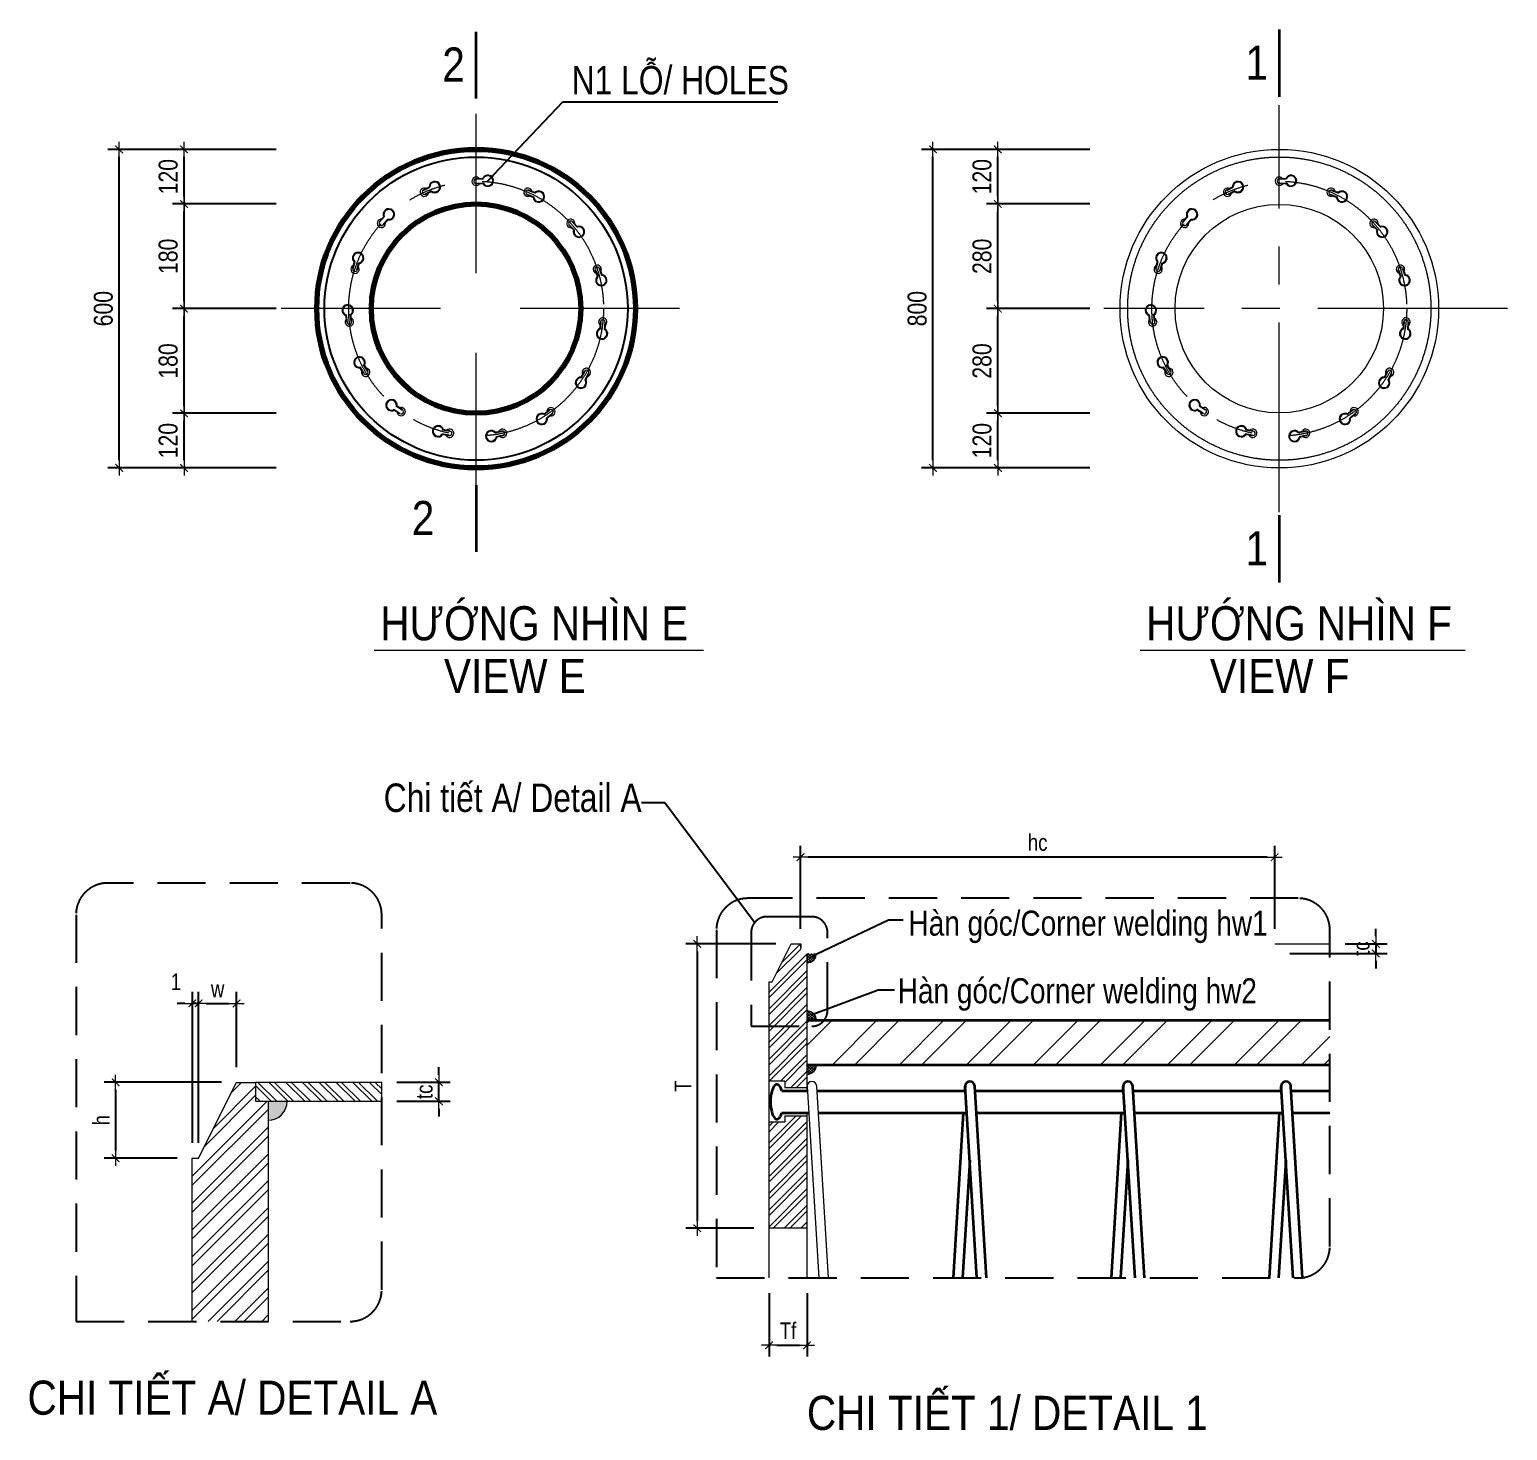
# Model space of a CAD drawing. Header units: millimetres. Extents: x -2123450 to -961021, y -260876 to 649159.
# Drawn here: x -1452965 to -1433479, y 139995 to 158466 of the extents above; entities that cross this region are included whole.
import ezdxf
from ezdxf.enums import TextEntityAlignment as Align

# ---------------------------------------------------------------- set-up
doc = ezdxf.new("R2010")
doc.units = ezdxf.units.MM
doc.header["$LTSCALE"] = 1000
doc.header["$MEASUREMENT"] = 0
doc.header["$PDMODE"] = 66
for name, pattern in [('CENTER2', [1.125, 0.75, -0.125, 0.125, -0.125]), ('CENTERX2', [4, 2.5, -0.5, 0.5, -0.5]), ('HIDDEN', [0.375, 0.25, -0.125]), ('HIDDEN2', [4.7625, 3.175, -1.5875])]:
    doc.linetypes.add(name, pattern=pattern)
doc.layers.get('0').update_dxf_attribs({"linetype": 'CONTINUOUS'})
doc.layers.get('DEFPOINTS').update_dxf_attribs({"linetype": 'CONTINUOUS'})
for name, color, linetype, lineweight in [('4.DIM-F', 1, 'CONTINUOUS', 15), ('NDC_S_AXIS', 5, 'CENTER2', 15), ('NDC_S_CONTINUOUS', 3, 'CONTINUOUS', 20), ('NDC_S_DIM', 1, 'CONTINUOUS', 9), ('NDC_S_HATCH MATERIAL', 8, 'CONTINUOUS', 13), ('NDC_S_LEADER', 1, 'CONTINUOUS', 9), ('NDC_S_REBAR', 4, 'CONTINUOUS', 35), ('NDC_S_REBAR NO. BOX', 1, 'CONTINUOUS', 9), ('NDC_S_REBAR SECTION', 6, 'CONTINUOUS', 25), ('NDC_S_STIRRUP', 2, 'CONTINUOUS', 25), ('NDC_S_VN TEXT', 7, 'CONTINUOUS', 9), ('netmanh', 6, 'CONTINUOUS', 15)]:
    doc.layers.add(name, color=color, linetype=linetype, lineweight=lineweight)
doc.styles.add('NDC_ARIAL', font='arial.ttf', dxfattribs={"width": 0.8})
doc.dimstyles.new('DIM', dxfattribs={"dimtxt": 0.03, "dimasz": 0.035, "dimexe": 0.03, "dimexo": 0.03, "dimgap": 0.005, "dimtad": 1, "dimdec": 0, "dimlfac": 10000, "dimzin": 0, "dimdsep": 46, "dimtxsty": 'NDC_ARIAL', "dimblk": 'DOTSMALL', "dimcen": 0.05, "dimclrd": 1, "dimclre": 1, "dimadec": 0, "dimazin": 0, "dimtfac": 1, "dimtdec": 0, "dimtofl": 0, "dimtmove": 0, "dimatfit": 3, "dimfxl": 0.03, "dimtolj": 1, "dimtzin": 0, "dimarcsym": 0})
doc.dimstyles.new('NDC_1-100', dxfattribs={"dimscale": 100, "dimtxt": 2.2, "dimasz": 1, "dimexe": 1.5, "dimexo": 2, "dimgap": 0.8, "dimtad": 1, "dimdec": 0, "dimdsep": 46, "dimtxsty": 'NDC_ARIAL', "dimblk": 'DIMMARK', "dimcen": 49999.938995, "dimdle": 1.5, "dimclrd": 1, "dimclre": 1, "dimclrt": 3, "dimadec": 0, "dimazin": 0, "dimtfac": 1, "dimtdec": 0, "dimtix": 1, "dimtmove": 2, "dimatfit": 3, "dimfxl": 1, "dimarcsym": 0})
doc.dimstyles.new('NDC_1-25(25)', dxfattribs={"dimscale": 100, "dimtxt": 2.5, "dimasz": 1, "dimexe": 1.5, "dimexo": 0, "dimgap": 0.8, "dimtad": 1, "dimdec": 0, "dimlfac": 0.25, "dimdsep": 46, "dimtxsty": 'NDC_ARIAL', "dimblk": 'DIMMARK', "dimcen": 49999.938995, "dimdle": 1.5, "dimclrd": 1, "dimclre": 1, "dimclrt": 3, "dimadec": 0, "dimazin": 0, "dimtfac": 1, "dimtdec": 0, "dimtix": 1, "dimtmove": 2, "dimatfit": 3, "dimfxl": 1, "dimarcsym": 0})

# ---------------------------------------------------------------- blocks, each defined once
blk = doc.blocks.new('DIMMARK')
at = {"layer": 'NDC_S_DIM', "color": 1}
blk.add_line((-1.5, 0), (1, 0), dxfattribs=at)
at = {"layer": 'NDC_S_DIM', "color": 2, "const_width": 0.15}
blk.add_lwpolyline([(-0.5, -0.5), (0.5, 0.5)], dxfattribs=at)
blk = doc.blocks.new('*D314')
at = {"layer": 'DEFPOINTS', "color": 0, "transparency": 16777216}
for p in [(-1448321, 144585), (-1447568, 144585), (-1448321, 144335)]:
    blk.add_point(p, dxfattribs=at)
at = {"layer": 'NDC_S_DIM', "color": 1, "lineweight": -2, "transparency": 16777216}
for p, q in [((-1447568, 144685), (-1447568, 144785)), ((-1448121, 144585), (-1447418, 144585)), ((-1447568, 144335), (-1447568, 144585)), ((-1448121, 144335), (-1447418, 144335)), ((-1447568, 144235), (-1447568, 144135))]:
    blk.add_line(p, q, dxfattribs=at)
at = {"layer": 'NDC_S_DIM', "color": 1, "lineweight": -2, "transparency": 16777216, "xscale": 100, "yscale": 100, "zscale": 100}
for p, rotation in [((-1447568, 144585), 270), ((-1447568, 144335), 90)]:
    blk.add_blockref('DIMMARK', p, dxfattribs=dict(at, rotation=rotation))
at = {"layer": 'NDC_S_DIM', "color": 3, "transparency": 16777216, "insert": (-1447760, 144460), "char_height": 220, "attachment_point": 5, "rotation": 90, "style": 'NDC_ARIAL'}
blk.add_mtext('tc', dxfattribs=at)
blk = doc.blocks.new('*D315')
at = {"layer": 'DEFPOINTS', "color": 0, "transparency": 16777216}
for p in [(-1450818, 145626), (-1450818, 143585), (-1450735, 143585)]:
    blk.add_point(p, dxfattribs=at)
at = {"layer": 'NDC_S_DIM', "color": 1, "lineweight": -2, "transparency": 16777216}
for p, q in [((-1450818, 143785), (-1450818, 145776)), ((-1450735, 143785), (-1450735, 145776)), ((-1450918, 145626), (-1451018, 145626)), ((-1450735, 145626), (-1450818, 145626)), ((-1450635, 145626), (-1450535, 145626))]:
    blk.add_line(p, q, dxfattribs=at)
at = {"layer": 'NDC_S_DIM', "color": 1, "lineweight": -2, "transparency": 16777216, "xscale": 100, "yscale": 100, "zscale": 100}
blk.add_blockref('DIMMARK', (-1450818, 145626), dxfattribs=at)
at = {"layer": 'NDC_S_DIM', "color": 1, "lineweight": -2, "transparency": 16777216, "xscale": 100, "yscale": 100, "zscale": 100, "rotation": 180}
blk.add_blockref('DIMMARK', (-1450735, 145626), dxfattribs=at)
at = {"layer": 'NDC_S_DIM', "color": 3, "transparency": 16777216, "insert": (-1451034, 145912), "char_height": 220, "attachment_point": 5, "style": 'NDC_ARIAL'}
blk.add_mtext('1', dxfattribs=at)
blk = doc.blocks.new('*D316')
at = {"layer": 'DEFPOINTS', "color": 0, "transparency": 16777216}
for p in [(-1450235, 145626), (-1450235, 144585), (-1450735, 143585)]:
    blk.add_point(p, dxfattribs=at)
at = {"layer": 'NDC_S_DIM', "color": 1, "lineweight": -2, "transparency": 16777216}
for p, q in [((-1450735, 143785), (-1450735, 145776)), ((-1450235, 144785), (-1450235, 145776)), ((-1450635, 145626), (-1450335, 145626))]:
    blk.add_line(p, q, dxfattribs=at)
at = {"layer": 'NDC_S_DIM', "color": 1, "lineweight": -2, "transparency": 16777216, "xscale": 100, "yscale": 100, "zscale": 100, "rotation": 180}
blk.add_blockref('DIMMARK', (-1450735, 145626), dxfattribs=at)
at = {"layer": 'NDC_S_DIM', "color": 1, "lineweight": -2, "transparency": 16777216, "xscale": 100, "yscale": 100, "zscale": 100}
blk.add_blockref('DIMMARK', (-1450235, 145626), dxfattribs=at)
at = {"layer": 'NDC_S_DIM', "color": 3, "transparency": 16777216, "insert": (-1450485, 145816), "char_height": 220, "attachment_point": 5, "style": 'NDC_ARIAL'}
blk.add_mtext('w', dxfattribs=at)
blk = doc.blocks.new('*D317')
at = {"layer": 'DEFPOINTS', "color": 0, "transparency": 16777216}
for p in [(-1450235, 144585), (-1451830, 143585), (-1450818, 143585)]:
    blk.add_point(p, dxfattribs=at)
at = {"layer": 'NDC_S_DIM', "color": 1, "lineweight": -2, "transparency": 16777216}
for p, q in [((-1450435, 144585), (-1451980, 144585)), ((-1451830, 144485), (-1451830, 143685)), ((-1451018, 143585), (-1451980, 143585))]:
    blk.add_line(p, q, dxfattribs=at)
at = {"layer": 'NDC_S_DIM', "color": 1, "lineweight": -2, "transparency": 16777216, "xscale": 100, "yscale": 100, "zscale": 100}
for p, rotation in [((-1451830, 144585), 90), ((-1451830, 143585), 270)]:
    blk.add_blockref('DIMMARK', p, dxfattribs=dict(at, rotation=rotation))
at = {"layer": 'NDC_S_DIM', "color": 3, "transparency": 16777216, "insert": (-1452020, 144085), "char_height": 220, "attachment_point": 5, "rotation": 90, "style": 'NDC_ARIAL'}
blk.add_mtext('h', dxfattribs=at)
blk = doc.blocks.new('*D451')
at = {"layer": 'DEFPOINTS', "color": 0, "transparency": 16777216}
for p in [(-1442798, 147554), (-1442798, 146410), (-1436548, 146410)]:
    blk.add_point(p, dxfattribs=at)
at = {"layer": 'NDC_S_DIM', "color": 1, "lineweight": -2, "transparency": 16777216}
for p, q in [((-1442798, 146610), (-1442798, 147704)), ((-1436548, 146610), (-1436548, 147704)), ((-1436648, 147554), (-1442698, 147554))]:
    blk.add_line(p, q, dxfattribs=at)
at = {"layer": 'NDC_S_DIM', "color": 1, "lineweight": -2, "transparency": 16777216, "xscale": 100, "yscale": 100, "zscale": 100, "rotation": 180}
blk.add_blockref('DIMMARK', (-1442798, 147554), dxfattribs=at)
at = {"layer": 'NDC_S_DIM', "color": 1, "lineweight": -2, "transparency": 16777216, "xscale": 100, "yscale": 100, "zscale": 100}
blk.add_blockref('DIMMARK', (-1436548, 147554), dxfattribs=at)
at = {"layer": 'NDC_S_DIM', "color": 3, "transparency": 16777216, "insert": (-1439673, 147746), "char_height": 220, "attachment_point": 5, "style": 'NDC_ARIAL'}
blk.add_mtext('hc', dxfattribs=at)
blk = doc.blocks.new('*D452')
at = {"layer": 'DEFPOINTS', "color": 0, "transparency": 16777216}
for p in [(-1435820, 146410), (-1436548, 146285), (-1435214, 146285)]:
    blk.add_point(p, dxfattribs=at)
at = {"layer": 'NDC_S_DIM', "color": 1, "lineweight": -2, "transparency": 16777216}
for p, q in [((-1435214, 146510), (-1435214, 146610)), ((-1435620, 146410), (-1435064, 146410)), ((-1435214, 146410), (-1435214, 146285)), ((-1436348, 146285), (-1435064, 146285)), ((-1435214, 146185), (-1435214, 146085))]:
    blk.add_line(p, q, dxfattribs=at)
at = {"layer": 'NDC_S_DIM', "color": 1, "lineweight": -2, "transparency": 16777216, "xscale": 100, "yscale": 100, "zscale": 100}
for p, rotation in [((-1435214, 146410), 270), ((-1435214, 146285), 90)]:
    blk.add_blockref('DIMMARK', p, dxfattribs=dict(at, rotation=rotation))
at = {"layer": 'NDC_S_DIM', "color": 3, "transparency": 16777216, "insert": (-1435405, 146348), "char_height": 220, "attachment_point": 5, "rotation": 90, "style": 'NDC_ARIAL'}
blk.add_mtext('tc', dxfattribs=at)
blk = doc.blocks.new('*D523')
at = {"layer": 'DEFPOINTS', "color": 0, "transparency": 16777216}
for p in [(-1443214, 142005), (-1442714, 142005), (-1442714, 141118)]:
    blk.add_point(p, dxfattribs=at)
at = {"layer": 'NDC_S_DIM', "color": 1, "lineweight": -2, "transparency": 16777216}
for p, q in [((-1443214, 141805), (-1443214, 140968)), ((-1442714, 141805), (-1442714, 140968)), ((-1443114, 141118), (-1442814, 141118))]:
    blk.add_line(p, q, dxfattribs=at)
at = {"layer": 'NDC_S_DIM', "color": 1, "lineweight": -2, "transparency": 16777216, "xscale": 100, "yscale": 100, "zscale": 100, "rotation": 180}
blk.add_blockref('DIMMARK', (-1443214, 141118), dxfattribs=at)
at = {"layer": 'NDC_S_DIM', "color": 1, "lineweight": -2, "transparency": 16777216, "xscale": 100, "yscale": 100, "zscale": 100}
blk.add_blockref('DIMMARK', (-1442714, 141118), dxfattribs=at)
at = {"layer": 'NDC_S_DIM', "color": 3, "transparency": 16777216, "insert": (-1442964, 141310), "char_height": 220, "attachment_point": 5, "style": 'NDC_ARIAL'}
blk.add_mtext('Tf', dxfattribs=at)
blk = doc.blocks.new('*D524')
at = {"layer": 'DEFPOINTS', "color": 0, "transparency": 16777216}
for p in [(-1442923, 146410), (-1444161, 142660), (-1443214, 142660)]:
    blk.add_point(p, dxfattribs=at)
at = {"layer": 'NDC_S_DIM', "color": 1, "lineweight": -2, "transparency": 16777216}
for p, q in [((-1443123, 146410), (-1444311, 146410)), ((-1444161, 146310), (-1444161, 142760)), ((-1443414, 142660), (-1444311, 142660))]:
    blk.add_line(p, q, dxfattribs=at)
at = {"layer": 'NDC_S_DIM', "color": 1, "lineweight": -2, "transparency": 16777216, "xscale": 100, "yscale": 100, "zscale": 100}
for p, rotation in [((-1444161, 146410), 90), ((-1444161, 142660), 270)]:
    blk.add_blockref('DIMMARK', p, dxfattribs=dict(at, rotation=rotation))
at = {"layer": 'NDC_S_DIM', "color": 3, "transparency": 16777216, "insert": (-1444351, 144535), "char_height": 220, "attachment_point": 5, "rotation": 90, "style": 'NDC_ARIAL'}
blk.add_mtext('T', dxfattribs=at)
blk = doc.blocks.new('_DotSmall')
at = {"color": 0, "linetype": 'ByBlock', "lineweight": 9, "const_width": 0.5}
blk.add_lwpolyline([(-0.0625, 0, 1), (0.0625, 0, 1)], format="xyb", close=True, dxfattribs=at)
blk = doc.blocks.new('dau coc')
at = {"layer": 'NDC_S_AXIS', "linetype": 'HIDDEN', "ltscale": 0.001}
for p, q in [((0, -0.3192), (0, 0.3192)), ((0.3192, 0), (-0.3192, 0))]:
    blk.add_line(p, q, dxfattribs=at)
at = {"layer": 'NDC_S_CONTINUOUS', "lineweight": 100}
for radius in [0.25, 0.1643]:
    blk.add_circle((0, 0), radius, dxfattribs=at)
at = {"layer": 'NDC_S_STIRRUP'}
blk.add_circle((0, 0), 0.238, dxfattribs=at)
blk = doc.blocks.new('*D1043')
at = {"layer": 'DEFPOINTS', "color": 0, "transparency": 16777216}
for p in [(-1451783, 156886), (-1449713, 156886), (-1449713, 152686)]:
    blk.add_point(p, dxfattribs=at)
at = {"layer": 'NDC_S_DIM', "color": 1, "lineweight": -2, "transparency": 16777216}
for p, q in [((-1449713, 156886), (-1451933, 156886)), ((-1451783, 152786), (-1451783, 156786)), ((-1449713, 152686), (-1451933, 152686))]:
    blk.add_line(p, q, dxfattribs=at)
at = {"layer": 'NDC_S_DIM', "color": 1, "lineweight": -2, "transparency": 16777216, "xscale": 100, "yscale": 100, "zscale": 100}
for p, rotation in [((-1451783, 156886), 90), ((-1451783, 152686), 270)]:
    blk.add_blockref('DIMMARK', p, dxfattribs=dict(at, rotation=rotation))
at = {"layer": 'NDC_S_DIM', "color": 3, "lineweight": 100, "transparency": 16777216, "insert": (-1451991, 154786), "char_height": 250, "attachment_point": 5, "rotation": 90, "style": 'NDC_ARIAL'}
blk.add_mtext('600', dxfattribs=at)
blk = doc.blocks.new('*D1044')
at = {"layer": 'DEFPOINTS', "color": 0, "transparency": 16777216}
for p in [(-1450928, 153406), (-1449713, 153406), (-1449713, 152686)]:
    blk.add_point(p, dxfattribs=at)
at = {"layer": 'NDC_S_DIM', "color": 1, "lineweight": -2, "transparency": 16777216}
for p, q in [((-1449713, 153406), (-1451078, 153406)), ((-1450928, 152786), (-1450928, 153306)), ((-1449713, 152686), (-1451078, 152686))]:
    blk.add_line(p, q, dxfattribs=at)
at = {"layer": 'NDC_S_DIM', "color": 1, "lineweight": -2, "transparency": 16777216, "xscale": 100, "yscale": 100, "zscale": 100}
for p, rotation in [((-1450928, 153406), 90), ((-1450928, 152686), 270)]:
    blk.add_blockref('DIMMARK', p, dxfattribs=dict(at, rotation=rotation))
at = {"layer": 'NDC_S_DIM', "color": 3, "lineweight": 100, "transparency": 16777216, "insert": (-1451136, 153046), "char_height": 250, "attachment_point": 5, "rotation": 90, "style": 'NDC_ARIAL'}
blk.add_mtext('120', dxfattribs=at)
blk = doc.blocks.new('*D1045')
at = {"layer": 'DEFPOINTS', "color": 0, "transparency": 16777216}
for p in [(-1450928, 154786), (-1449713, 154786), (-1449713, 153406)]:
    blk.add_point(p, dxfattribs=at)
at = {"layer": 'NDC_S_DIM', "color": 1, "lineweight": -2, "transparency": 16777216}
for p, q in [((-1449713, 154786), (-1451078, 154786)), ((-1450928, 153506), (-1450928, 154686)), ((-1449713, 153406), (-1451078, 153406))]:
    blk.add_line(p, q, dxfattribs=at)
at = {"layer": 'NDC_S_DIM', "color": 1, "lineweight": -2, "transparency": 16777216, "xscale": 100, "yscale": 100, "zscale": 100}
for p, rotation in [((-1450928, 154786), 90), ((-1450928, 153406), 270)]:
    blk.add_blockref('DIMMARK', p, dxfattribs=dict(at, rotation=rotation))
at = {"layer": 'NDC_S_DIM', "color": 3, "lineweight": 100, "transparency": 16777216, "insert": (-1451136, 154096), "char_height": 250, "attachment_point": 5, "rotation": 90, "style": 'NDC_ARIAL'}
blk.add_mtext('180', dxfattribs=at)
blk = doc.blocks.new('*D1046')
at = {"layer": 'DEFPOINTS', "color": 0, "transparency": 16777216}
for p in [(-1450928, 156166), (-1449713, 156166), (-1449713, 154786)]:
    blk.add_point(p, dxfattribs=at)
at = {"layer": 'NDC_S_DIM', "color": 1, "lineweight": -2, "transparency": 16777216}
for p, q in [((-1449713, 156166), (-1451078, 156166)), ((-1450928, 154886), (-1450928, 156066)), ((-1449713, 154786), (-1451078, 154786))]:
    blk.add_line(p, q, dxfattribs=at)
at = {"layer": 'NDC_S_DIM', "color": 1, "lineweight": -2, "transparency": 16777216, "xscale": 100, "yscale": 100, "zscale": 100}
for p, rotation in [((-1450928, 156166), 90), ((-1450928, 154786), 270)]:
    blk.add_blockref('DIMMARK', p, dxfattribs=dict(at, rotation=rotation))
at = {"layer": 'NDC_S_DIM', "color": 3, "lineweight": 100, "transparency": 16777216, "insert": (-1451136, 155476), "char_height": 250, "attachment_point": 5, "rotation": 90, "style": 'NDC_ARIAL'}
blk.add_mtext('180', dxfattribs=at)
blk = doc.blocks.new('*D1047')
at = {"layer": 'DEFPOINTS', "color": 0, "transparency": 16777216}
for p in [(-1450928, 156886), (-1449713, 156886), (-1449713, 156166)]:
    blk.add_point(p, dxfattribs=at)
at = {"layer": 'NDC_S_DIM', "color": 1, "lineweight": -2, "transparency": 16777216}
for p, q in [((-1449713, 156886), (-1451078, 156886)), ((-1450928, 156266), (-1450928, 156786)), ((-1449713, 156166), (-1451078, 156166))]:
    blk.add_line(p, q, dxfattribs=at)
at = {"layer": 'NDC_S_DIM', "color": 1, "lineweight": -2, "transparency": 16777216, "xscale": 100, "yscale": 100, "zscale": 100}
for p, rotation in [((-1450928, 156886), 90), ((-1450928, 156166), 270)]:
    blk.add_blockref('DIMMARK', p, dxfattribs=dict(at, rotation=rotation))
at = {"layer": 'NDC_S_DIM', "color": 3, "lineweight": 100, "transparency": 16777216, "insert": (-1451136, 156526), "char_height": 250, "attachment_point": 5, "rotation": 90, "style": 'NDC_ARIAL'}
blk.add_mtext('120', dxfattribs=at)
blk = doc.blocks.new('*D1048')
at = {"layer": 'DEFPOINTS', "color": 0, "transparency": 16777216}
for p in [(-1441053, 156886), (-1438983, 156886), (-1438983, 152686)]:
    blk.add_point(p, dxfattribs=at)
at = {"layer": 'NDC_S_DIM', "color": 1, "lineweight": -2, "transparency": 16777216}
for p, q in [((-1438983, 156886), (-1441203, 156886)), ((-1441053, 152786), (-1441053, 156786)), ((-1438983, 152686), (-1441203, 152686))]:
    blk.add_line(p, q, dxfattribs=at)
at = {"layer": 'NDC_S_DIM', "color": 1, "lineweight": -2, "transparency": 16777216, "xscale": 100, "yscale": 100, "zscale": 100}
for p, rotation in [((-1441053, 156886), 90), ((-1441053, 152686), 270)]:
    blk.add_blockref('DIMMARK', p, dxfattribs=dict(at, rotation=rotation))
at = {"layer": 'NDC_S_DIM', "color": 3, "lineweight": 100, "transparency": 16777216, "insert": (-1441261, 154786), "char_height": 250, "attachment_point": 5, "rotation": 90, "style": 'NDC_ARIAL'}
blk.add_mtext('800', dxfattribs=at)
blk = doc.blocks.new('*D1049')
at = {"layer": 'DEFPOINTS', "color": 0, "transparency": 16777216}
for p in [(-1440198, 153406), (-1438983, 153406), (-1438983, 152686)]:
    blk.add_point(p, dxfattribs=at)
at = {"layer": 'NDC_S_DIM', "color": 1, "lineweight": -2, "transparency": 16777216}
for p, q in [((-1438983, 153406), (-1440348, 153406)), ((-1440198, 152786), (-1440198, 153306)), ((-1438983, 152686), (-1440348, 152686))]:
    blk.add_line(p, q, dxfattribs=at)
at = {"layer": 'NDC_S_DIM', "color": 1, "lineweight": -2, "transparency": 16777216, "xscale": 100, "yscale": 100, "zscale": 100}
for p, rotation in [((-1440198, 153406), 90), ((-1440198, 152686), 270)]:
    blk.add_blockref('DIMMARK', p, dxfattribs=dict(at, rotation=rotation))
at = {"layer": 'NDC_S_DIM', "color": 3, "lineweight": 100, "transparency": 16777216, "insert": (-1440406, 153046), "char_height": 250, "attachment_point": 5, "rotation": 90, "style": 'NDC_ARIAL'}
blk.add_mtext('120', dxfattribs=at)
blk = doc.blocks.new('*D1050')
at = {"layer": 'DEFPOINTS', "color": 0, "transparency": 16777216}
for p in [(-1440198, 154786), (-1438983, 154786), (-1438983, 153406)]:
    blk.add_point(p, dxfattribs=at)
at = {"layer": 'NDC_S_DIM', "color": 1, "lineweight": -2, "transparency": 16777216}
for p, q in [((-1438983, 154786), (-1440348, 154786)), ((-1440198, 153506), (-1440198, 154686)), ((-1438983, 153406), (-1440348, 153406))]:
    blk.add_line(p, q, dxfattribs=at)
at = {"layer": 'NDC_S_DIM', "color": 1, "lineweight": -2, "transparency": 16777216, "xscale": 100, "yscale": 100, "zscale": 100}
for p, rotation in [((-1440198, 154786), 90), ((-1440198, 153406), 270)]:
    blk.add_blockref('DIMMARK', p, dxfattribs=dict(at, rotation=rotation))
at = {"layer": 'NDC_S_DIM', "color": 3, "lineweight": 100, "transparency": 16777216, "insert": (-1440406, 154096), "char_height": 250, "attachment_point": 5, "rotation": 90, "style": 'NDC_ARIAL'}
blk.add_mtext('280', dxfattribs=at)
blk = doc.blocks.new('*D1051')
at = {"layer": 'DEFPOINTS', "color": 0, "transparency": 16777216}
for p in [(-1440198, 156166), (-1438983, 156166), (-1438983, 154786)]:
    blk.add_point(p, dxfattribs=at)
at = {"layer": 'NDC_S_DIM', "color": 1, "lineweight": -2, "transparency": 16777216}
for p, q in [((-1438983, 156166), (-1440348, 156166)), ((-1440198, 154886), (-1440198, 156066)), ((-1438983, 154786), (-1440348, 154786))]:
    blk.add_line(p, q, dxfattribs=at)
at = {"layer": 'NDC_S_DIM', "color": 1, "lineweight": -2, "transparency": 16777216, "xscale": 100, "yscale": 100, "zscale": 100}
for p, rotation in [((-1440198, 156166), 90), ((-1440198, 154786), 270)]:
    blk.add_blockref('DIMMARK', p, dxfattribs=dict(at, rotation=rotation))
at = {"layer": 'NDC_S_DIM', "color": 3, "lineweight": 100, "transparency": 16777216, "insert": (-1440406, 155476), "char_height": 250, "attachment_point": 5, "rotation": 90, "style": 'NDC_ARIAL'}
blk.add_mtext('280', dxfattribs=at)
blk = doc.blocks.new('*D1052')
at = {"layer": 'DEFPOINTS', "color": 0, "transparency": 16777216}
for p in [(-1440198, 156886), (-1438983, 156886), (-1438983, 156166)]:
    blk.add_point(p, dxfattribs=at)
at = {"layer": 'NDC_S_DIM', "color": 1, "lineweight": -2, "transparency": 16777216}
for p, q in [((-1438983, 156886), (-1440348, 156886)), ((-1440198, 156266), (-1440198, 156786)), ((-1438983, 156166), (-1440348, 156166))]:
    blk.add_line(p, q, dxfattribs=at)
at = {"layer": 'NDC_S_DIM', "color": 1, "lineweight": -2, "transparency": 16777216, "xscale": 100, "yscale": 100, "zscale": 100}
for p, rotation in [((-1440198, 156886), 90), ((-1440198, 156166), 270)]:
    blk.add_blockref('DIMMARK', p, dxfattribs=dict(at, rotation=rotation))
at = {"layer": 'NDC_S_DIM', "color": 3, "lineweight": 100, "transparency": 16777216, "insert": (-1440406, 156526), "char_height": 250, "attachment_point": 5, "rotation": 90, "style": 'NDC_ARIAL'}
blk.add_mtext('120', dxfattribs=at)
blk = doc.blocks.new('neo thép')
at = {"layer": 'NDC_S_REBAR NO. BOX'}
for centre, radius, start, end in [((-1615125, 259907), 55, 35.1861, 329.0747), ((-1614971, 259913), 75, 205.7086, 158.5522), ((-1614971, 259913), 65, 209.6168, 154.644)]:
    blk.add_arc(centre, radius, start, end, dxfattribs=at)
at = {"layer": 'NDC_S_REBAR NO. BOX', "color": 1}
blk.add_arc((-1615125, 259907), 30, 92.1304, 272.1304, dxfattribs=at)
at = {"layer": 'NDC_S_REBAR SECTION', "color": 1}
for p, q in [((-1615127, 259937), (-1615029, 259941)), ((-1615124, 259877), (-1615027, 259881))]:
    blk.add_line(p, q, dxfattribs=at)
blk = doc.blocks.new('*U1029')
at = {"layer": 'NDC_S_REBAR SECTION', "color": 1}
blk.add_blockref('neo thép', (1615038, -259913), dxfattribs=at)
blk = doc.blocks.new('*U1030')
at = {"layer": 'NDC_S_REBAR SECTION', "color": 0, "linetype": 'ByBlock', "lineweight": -2, "transparency": 16777216}
blk.add_blockref('*U1029', (-1617010, 260082), dxfattribs=at)
for p, rotation in [((-1617703, 259972), 23.99999999999997), ((-1616332, 259900), 336.0000000000001), ((-1618292, 259589), 47.99999999999999), ((-1615786, 259459), 312), ((-1618673, 259000), 71.99999999999997), ((-1615467, 258834), 288), ((-1618783, 258307), 95.99999999999999), ((-1615430, 258133), 264), ((-1618601, 257629), 120), ((-1615681, 257477), 240), ((-1618159, 257084), 144), ((-1616177, 256981), 215.9999999999999), ((-1617533, 256765), 168.0000000000001), ((-1616832, 256729), 192)]:
    blk.add_blockref('*U1029', p, dxfattribs=dict(at, rotation=rotation))
blk = doc.blocks.new('*U1031')
at = {"layer": 'NDC_S_REBAR SECTION', "color": 1}
blk.add_blockref('neo thép', (1615038, -259913), dxfattribs=at)
blk = doc.blocks.new('*U1032')
at = {"layer": 'NDC_S_REBAR SECTION', "color": 0, "linetype": 'ByBlock', "lineweight": -2, "transparency": 16777216}
blk.add_blockref('*U1031', (-1617010, 260082), dxfattribs=at)
for p, rotation in [((-1617703, 259972), 23.99999999999997), ((-1616332, 259900), 336.0000000000001), ((-1618292, 259589), 47.99999999999999), ((-1615786, 259459), 312), ((-1618673, 259000), 71.99999999999997), ((-1615467, 258834), 288), ((-1618783, 258307), 95.99999999999999), ((-1615430, 258133), 264), ((-1618601, 257629), 120), ((-1615681, 257477), 240), ((-1618159, 257084), 144), ((-1616177, 256981), 215.9999999999999), ((-1617533, 256765), 168.0000000000001), ((-1616832, 256729), 192)]:
    blk.add_blockref('*U1031', p, dxfattribs=dict(at, rotation=rotation))

msp = doc.modelspace()

# ---------------------------------------------------------------- hatches: boundary and pattern name
at = {"layer": 'NDC_S_HATCH MATERIAL'}
h = msp.add_hatch(dxfattribs=at)
h.set_pattern_fill('ANSI32', color=256, scale=416.666667)
h.set_pattern_definition([(45, (-3050691.9, 775185.63), (-110.485435, 110.485435), []), (45, (-3050618.24, 775185.63), (-110.485435, 110.485435), [])])
h.paths.add_polyline_path([(-1442714.24, 144141.46), (-1443005.9, 144141.46), (-1443005.9, 144058.13), (-1443214.24, 144058.13), (-1443214.24, 142660.21), (-1442714.24, 142660.21)])
h.paths.add_polyline_path([(-1443214.24, 144599.8), (-1443005.9, 144599.8), (-1443005.9, 144516.46), (-1442714.24, 144516.46), (-1442714.24, 146285.21), (-1442797.57, 146285.21), (-1442797.57, 146410.21), (-1442922.57, 146410.21), (-1443172.57, 145910.21), (-1443214.24, 145910.21)])
h = msp.add_hatch(dxfattribs=at)
h.set_pattern_fill('ANSI37', color=256, scale=208.333333)
h.set_pattern_definition([(45, (-1801327.274, -84304.212), (-18.4142391, 18.4142391), []), (135, (-1801327.274, -84304.212), (-18.4142391, -18.4142391), [])])
edge = h.paths.add_edge_path()
edge.add_line((-1442589.24, 146285.21), (-1442714.24, 146285.21))
edge.add_line((-1442714.24, 146285.21), (-1442714.24, 146160.21))
edge.add_arc((-1442714.24, 146285.21), 125, 270, 360)
h = msp.add_hatch(dxfattribs=at)
h.set_pattern_fill('ANSI37', color=256, scale=208.333333)
h.set_pattern_definition([(45, (-1902157.888, -447025.7), (-18.4142391, 18.4142391), []), (135, (-1902157.888, -447025.7), (-18.4142391, -18.4142391), [])])
h.paths.add_polyline_path([(-1442714.24, 145524.51), (-1442714.24, 145399.51), (-1442589.24, 145399.51, 0.41421356)])
h = msp.add_hatch(dxfattribs=at)
h.set_pattern_fill('ANSI32', color=256, scale=1666.666667)
h.set_pattern_definition([(45, (-1089736.9, 150976.5), (-441.9417, 441.9417), []), (45, (-1089442.3, 150976.5), (-441.9417, 441.9417), [])])
h.paths.add_polyline_path([(-1435820.41, 145399.51), (-1442714.24, 145399.51), (-1442714.24, 144816.18), (-1435820.41, 144816.18)])
h = msp.add_hatch(dxfattribs=at)
h.set_pattern_fill('ANSI37', color=256, scale=208.333333)
h.set_pattern_definition([(45, (-1902157.888, -447609.035), (-18.4142391, 18.4142391), []), (135, (-1902157.888, -447609.035), (-18.4142391, -18.4142391), [])])
h.paths.add_polyline_path([(-1442714.24, 144691.18), (-1442714.24, 144816.18), (-1442589.24, 144816.18, -0.41421356)])
h = msp.add_hatch(dxfattribs=at)
h.set_pattern_fill('ANSI32', color=256, scale=666.666667)
h.set_pattern_definition([(45, (-1520747.1, 18969.98), (-176.7767, 176.7767), []), (45, (-1520629.26, 18969.98), (-176.7767, 176.7767), [])])
h.paths.add_polyline_path([(-1449818.43, 144334.74), (-1449985.09, 144334.74), (-1449985.09, 144584.74), (-1450235.09, 144584.74), (-1450735.09, 143584.74), (-1450818.43, 143584.74), (-1450818.43, 141432.66), (-1449818.43, 141432.66)])
h = msp.add_hatch(dxfattribs=at)
h.set_pattern_fill('ANSI32', color=256, scale=416.666667, angle=90)
h.set_pattern_definition([(135, (-1587400.36, -26518.62), (-110.48543, -110.48543), []), (135, (-1587400.36, -26444.97), (-110.48543, -110.48543), [])])
h.paths.add_polyline_path([(-1449985.09, 144584.74), (-1449985.09, 144334.74), (-1448321.34, 144334.74), (-1448321.34, 144584.74)])
h = msp.add_hatch(color=256, dxfattribs=at)
h.dxf.hatch_style = 1
edge = h.paths.add_edge_path()
edge.add_line((-1449568.43, 144334.74), (-1449818.43, 144334.74))
edge.add_line((-1449818.43, 144334.74), (-1449818.43, 144084.74))
edge.add_arc((-1449818.43, 144334.74), 250, 270, 360)

# ---------------------------------------------------------------- linework, layer by layer
at = {"linetype": 'HIDDEN2', "ltscale": 0.2}
for points in [[(-1452352.21, 141432.66), (-1448738.01, 141432.66, 0.41421356), (-1448321.34, 141849.32), (-1448321.34, 146795.46, 0.41421356), (-1448738.01, 147212.13), (-1451935.54, 147212.13, 0.41421356), (-1452352.21, 146795.46)], [(-1436237.08, 147011.2), (-1443492.79, 147011.2, 0.41421356), (-1443909.46, 146594.54), (-1443909.46, 142005.08), (-1436237.08, 142005.08, 0.41421356), (-1435820.41, 142421.74), (-1435820.41, 146594.54, 0.41421356)], [(-1443450.99, 145323.88), (-1442651.61, 145323.88, 0.41421356), (-1442443.27, 145532.21), (-1442443.27, 146560.41, 0.41421356), (-1442651.61, 146768.74), (-1443242.66, 146768.74, 0.41421356), (-1443450.99, 146560.41)]]:
    msp.add_lwpolyline(points, format="xyb", close=True, dxfattribs=at)
at = {"layer": '4.DIM-F'}
for p, q in [((-1448420.04, 150281.37), (-1444080.05, 150281.37)), ((-1438321.35, 150281.37), (-1434038.09, 150281.37))]:
    msp.add_line(p, q, dxfattribs=at)
at = {"layer": 'NDC_S_AXIS', "linetype": 'CENTERX2'}
for p, q in [((-1436487.09, 152104.66), (-1436487.09, 157467.36)), ((-1433479.04, 154786.01), (-1438799.17, 154786.01))]:
    msp.add_line(p, q, dxfattribs=at)
at = {"layer": 'NDC_S_AXIS', "ltscale": 500}
msp.add_circle((-1436487.09, 154786.01), 1999.2, dxfattribs=at)
at = {"layer": 'NDC_S_AXIS', "linetype": 'CENTERX2'}
for centre in [(-1447077.05, 154786.01), (-1436487.09, 154786.01)]:
    msp.add_circle(centre, 1680, dxfattribs=at)
at = {"layer": 'NDC_S_CONTINUOUS'}
for p, q in [((-1442797.57, 146347.71), (-1442797.57, 146410.21)), ((-1436547.57, 146410.21), (-1435820.41, 146410.21)), ((-1442714.24, 146285.21), (-1442714.24, 144472.71)), ((-1443005.9, 144599.8), (-1443214.24, 144599.8)), ((-1443005.9, 144599.8), (-1443005.9, 144516.46)), ((-1443005.9, 144516.46), (-1442714.24, 144516.46)), ((-1443005.9, 144058.13), (-1443214.24, 144058.13)), ((-1443005.9, 144141.46), (-1443005.9, 144058.13)), ((-1443005.9, 144141.46), (-1442714.24, 144141.46)), ((-1442714.24, 144181.05), (-1442714.24, 142005.08)), ((-1442714.24, 142660.21), (-1443214.24, 142660.21))]:
    msp.add_line(p, q, dxfattribs=at)
for points in [[(-1443214.24, 142005.08), (-1443214.24, 145910.21), (-1443172.57, 145910.21), (-1442922.57, 146410.21), (-1442797.57, 146410.21), (-1442797.57, 146347.71)], [(-1450818.43, 141432.66), (-1450818.43, 143584.74), (-1450735.09, 143584.74), (-1450235.09, 144584.74), (-1449985.09, 144584.74), (-1449985.09, 144334.74), (-1449818.43, 144334.74), (-1449818.43, 141432.66)]]:
    msp.add_lwpolyline(points, dxfattribs=at)
msp.add_lwpolyline([(-1449985.09, 144334.74), (-1448321.34, 144334.74), (-1448321.34, 144584.74), (-1449985.09, 144584.74)], close=True, dxfattribs=at)
for radius in [2100, 1374.24]:
    msp.add_circle((-1436487.09, 154786.01), radius, dxfattribs=at)
msp.add_arc((-1442714.24, 146285.21), 125, 270, 0, dxfattribs=at)
at = {"layer": 'NDC_S_HATCH MATERIAL'}
msp.add_lwpolyline([(-1442430.95, 142005.08), (-1442586.36, 144535.17, 0.99812057), (-1442711.6, 144535.17), (-1442556.19, 142005.08)], format="xyb", dxfattribs=at)
for centre, start, end in [((-1442714.24, 145399.51), 0, 90), ((-1442714.24, 144816.18), 270, 0)]:
    msp.add_arc(centre, 125, start, end, dxfattribs=at)
at = {"layer": 'NDC_S_REBAR'}
for p, q in [((-1447079.42, 158436.61), (-1447079.42, 157557.33)), ((-1436487.09, 158465.82), (-1436487.09, 157579.5)), ((-1447077.05, 152456.82), (-1447077.05, 151577.53)), ((-1436487.09, 152063.58), (-1436487.09, 151177.26)), ((-1443047.57, 144472.71), (-1442714, 144472.71)), ((-1442582.53, 144472.71), (-1440624.43, 144472.71)), ((-1440628.27, 144535.17), (-1440633.07, 144472.71)), ((-1440472.85, 142005.08), (-1440628.27, 144535.17)), ((-1440347.62, 142005.08), (-1440503.03, 144535.17)), ((-1440499.19, 144472.71), (-1438541.1, 144472.71)), ((-1438544.93, 144535.17), (-1438549.74, 144472.71)), ((-1438389.52, 142005.08), (-1438544.93, 144535.17)), ((-1438264.29, 142005.08), (-1438419.7, 144535.17)), ((-1438415.86, 144472.71), (-1436547.57, 144472.71)), ((-1436547.57, 144472.71), (-1436457.76, 144472.71)), ((-1436461.6, 144535.17), (-1436466.4, 144472.71)), ((-1436306.19, 142005.08), (-1436461.6, 144535.17)), ((-1436180.95, 142005.08), (-1436336.36, 144535.17)), ((-1436332.53, 144472.71), (-1435820.41, 144472.71)), ((-1443047.57, 144181.05), (-1442689.85, 144181.05)), ((-1442564.61, 144181.05), (-1440606.51, 144181.05)), ((-1440655.52, 144181.05), (-1440789.18, 142005.08)), ((-1440481.28, 144181.05), (-1438523.18, 144181.05)), ((-1438572.18, 144181.05), (-1438705.84, 142005.08)), ((-1438397.94, 144181.05), (-1436547.57, 144181.05)), ((-1436488.85, 144181.05), (-1436622.51, 142005.08)), ((-1436547.57, 144181.05), (-1436439.85, 144181.05)), ((-1436314.61, 144181.05), (-1435820.41, 144181.05)), ((-1440568.4, 143560.51), (-1440663.94, 142005.08)), ((-1438485.06, 143560.51), (-1438580.61, 142005.08)), ((-1436401.73, 143560.51), (-1436497.27, 142005.08))]:
    msp.add_line(p, q, dxfattribs=at)
for points in [[(-1435820.41, 145399.51), (-1442714.24, 145399.51)], [(-1442714.24, 144816.18), (-1435820.41, 144816.18)]]:
    msp.add_lwpolyline(points, dxfattribs=at)
for centre in [(-1440565.77, 144535.17), (-1438482.43, 144535.17), (-1436399.1, 144535.17)]:
    msp.add_arc(centre, 62.5, 0, 180, dxfattribs=at)
msp.add_ellipse((-1443111.19, 144328.96), major_axis=(0, 229), ratio=0.36390241, start_param=5.39102476, end_param=10.29333761, dxfattribs=at)
at = {"layer": 'netmanh'}
msp.add_arc((-1449818.43, 144334.74), 250, 270, 0, dxfattribs=at)

# ---------------------------------------------------------------- block references
at = {"layer": 'NDC_S_AXIS', "ltscale": 500, "xscale": 8399.999999999982, "yscale": 8399.999999999982, "zscale": 8399.999999999982}
msp.add_blockref('dau coc', (-1447077.05, 154786.01), dxfattribs=at)
at = {"layer": 'NDC_S_REBAR SECTION', "color": 1}
for name, p in [('*U1030', (170020.16, -103609.99)), ('*U1032', (180610.12, -103609.99))]:
    msp.add_blockref(name, p, dxfattribs=at)

# ---------------------------------------------------------------- texts
at = {"layer": 'NDC_S_VN TEXT', "style": 'NDC_ARIAL'}
for s, height, width, p in [('2', 450, 0.85, (-1447522.44, 157779.92)), ('1', 450, 0.85, (-1436933.66, 157803.87)), ('2', 450, 0.85, (-1447925.08, 151800.13)), ('1', 450, 0.85, (-1436933.66, 151401.63)), ('Hàn góc/Corner welding hw1', 330, 0.8, (-1441375.69, 146518.9)), ('Hàn góc/Corner welding hw2', 330, 0.8, (-1441517.41, 145627.34))]:
    msp.add_text(s, height=height, dxfattribs=dict(at, width=width)).set_placement(p)
at = {"layer": 'NDC_S_VN TEXT', "lineweight": 100, "style": 'NDC_ARIAL', "width": 0.8}
msp.add_text('N1 LỖ/ HOLES', height=375, dxfattribs=at).set_placement((-1445817.03, 157611.12))
at = {"layer": 'NDC_S_VN TEXT', "lineweight": 70, "style": 'NDC_ARIAL', "width": 0.85}
for s, p in [('HƯỚNG NHÌN E', (-1448341.34, 150412.67)), ('HƯỚNG NHÌN F', (-1438242.66, 150412.67)), ('VIEW E', (-1447500.48, 149716.87)), ('VIEW F', (-1437401.8, 149716.87))]:
    msp.add_text(s, height=450, dxfattribs=at).set_placement(p)
for s, p in [('CHI TIẾT A/ DETAIL A', (-1450290.13, 140202.29)), ('CHI TIẾT 1/ DETAIL 1', (-1440073.27, 140001.36))]:
    msp.add_text(s, height=450, dxfattribs=at).set_placement(p, align=Align.CENTER)
at = {"layer": 'NDC_S_VN TEXT', "insert": (-1444894.89, 148144.49), "char_height": 375, "attachment_point": 9, "style": 'NDC_ARIAL'}
msp.add_mtext('{\\fArial|b0|i0|c0|p34;Chi tiết A/ Detail A}', dxfattribs=at)

# ---------------------------------------------------------------- dimensions: what is measured, and where the dimension line sits
at = {"layer": 'NDC_S_DIM', "lineweight": 100}
for base, p1, p2, text, picture, middle in [((-1451783.05, 156886.01), (-1449713.05, 152686.01), (-1449713.05, 156886.01), '600', '*D1043', (-1451990.69, 154786.01)), ((-1450928.05, 156886.01), (-1449713.05, 156166.01), (-1449713.05, 156886.01), '120', '*D1047', (-1451135.69, 156526.01)), ((-1441053.45, 156886.01), (-1438983.45, 152686.01), (-1438983.45, 156886.01), '800', '*D1048', (-1441261.09, 154786.01)), ((-1440198.45, 156886.01), (-1438983.45, 156166.01), (-1438983.45, 156886.01), '120', '*D1052', (-1440406.09, 156526.01)), ((-1450928.05, 156166.01), (-1449713.05, 154786.01), (-1449713.05, 156166.01), '180', '*D1046', (-1451135.69, 155476.01)), ((-1440198.45, 156166.01), (-1438983.45, 154786.01), (-1438983.45, 156166.01), '280', '*D1051', (-1440406.09, 155476.01)), ((-1450928.05, 154786.01), (-1449713.05, 153406.01), (-1449713.05, 154786.01), '180', '*D1045', (-1451135.69, 154096.01)), ((-1440198.45, 154786.01), (-1438983.45, 153406.01), (-1438983.45, 154786.01), '280', '*D1050', (-1440406.09, 154096.01)), ((-1450928.05, 153406.01), (-1449713.05, 152686.01), (-1449713.05, 153406.01), '120', '*D1044', (-1451135.69, 153046.01)), ((-1440198.45, 153406.01), (-1438983.45, 152686.01), (-1438983.45, 153406.01), '120', '*D1049', (-1440406.09, 153046.01))]:
    dim = msp.add_linear_dim(base=base, p1=p1, p2=p2, angle=90, text=text, dimstyle='NDC_1-25(25)', dxfattribs=at)
    dim.commit()
    dim.dimension.update_dxf_attribs({"geometry": picture, "text_midpoint": middle})
at = {"layer": 'NDC_S_DIM'}
for base, p1, p2, text, picture, middle in [((-1442797.57, 147554.15), (-1436547.57, 146410.21), (-1442797.57, 146410.21), 'hc', '*D451', (-1439672.57, 147745.95)), ((-1450235.09, 145626.13), (-1450735.09, 143584.74), (-1450235.09, 144584.74), 'w', '*D316', (-1450485.09, 145816.13)), ((-1442714.24, 141117.8), (-1443214.24, 142005.08), (-1442714.24, 142005.08), 'Tf', '*D523', (-1442964.24, 141309.68))]:
    dim = msp.add_linear_dim(base=base, p1=p1, p2=p2, text=text, dimstyle='NDC_1-100', dxfattribs=at)
    dim.commit()
    dim.dimension.update_dxf_attribs({"geometry": picture, "text_midpoint": middle})
for base, p1, p2, text, picture, middle in [((-1435213.61, 146285.21), (-1435820.41, 146410.21), (-1436547.57, 146285.21), 'tc', '*D452', (-1435405.41, 146347.71)), ((-1444160.87, 142660.21), (-1442922.57, 146410.21), (-1443214.24, 142660.21), 'T', '*D524', (-1444350.87, 144535.21)), ((-1447568.39, 144584.74), (-1448321.34, 144334.74), (-1448321.34, 144584.74), 'tc', '*D314', (-1447760.19, 144459.74)), ((-1451829.9, 143584.74), (-1450235.09, 144584.74), (-1450818.43, 143584.74), 'h', '*D317', (-1452019.9, 144084.74))]:
    dim = msp.add_linear_dim(base=base, p1=p1, p2=p2, angle=90, text=text, dimstyle='NDC_1-100', dxfattribs=at)
    dim.commit()
    dim.dimension.update_dxf_attribs({"geometry": picture, "text_midpoint": middle})
dim = msp.add_linear_dim(base=(-1450818.43, 145626.13), p1=(-1450735.09, 143584.74), p2=(-1450818.43, 143584.74), text='1', dimstyle='NDC_1-100', dxfattribs=at)
dim.commit()
dim.dimension.update_dxf_attribs({"geometry": '*D315', "text_midpoint": (-1451033.73, 145911.8), "dimtype": 160})

# ---------------------------------------------------------------- leaders
at = {"layer": 'NDC_S_DIM', "annotation_type": 0, "has_hookline": 1, "hookline_direction": 1, "text_width": 3380.42}
msp.add_leader([(-1443405.08, 146690.87), (-1444588.17, 148269.49), (-1444894.88, 148269.49)], dimstyle='DIM', override={"dimgap": 0.005, "dimtad": 0}, dxfattribs=at)
at = {"layer": 'NDC_S_DIM'}
for points in [[(-1442670.04, 146241.02), (-1441640.54, 146729.53), (-1441447.25, 146729.53)], [(-1442625.85, 145487.9), (-1441775.23, 145804.37), (-1441561.79, 145804.37)]]:
    msp.add_leader(points, dimstyle='DIM', override={"dimgap": 0.005, "dimtad": 0}, dxfattribs=at)
at = {"layer": 'NDC_S_LEADER', "lineweight": 100}
msp.add_leader([(-1446924.54, 156467.98), (-1445933.19, 157514.22), (-1443098.19, 157514.22)], dimstyle='NDC_1-100', dxfattribs=at)

doc.saveas('drawing.dxf')
